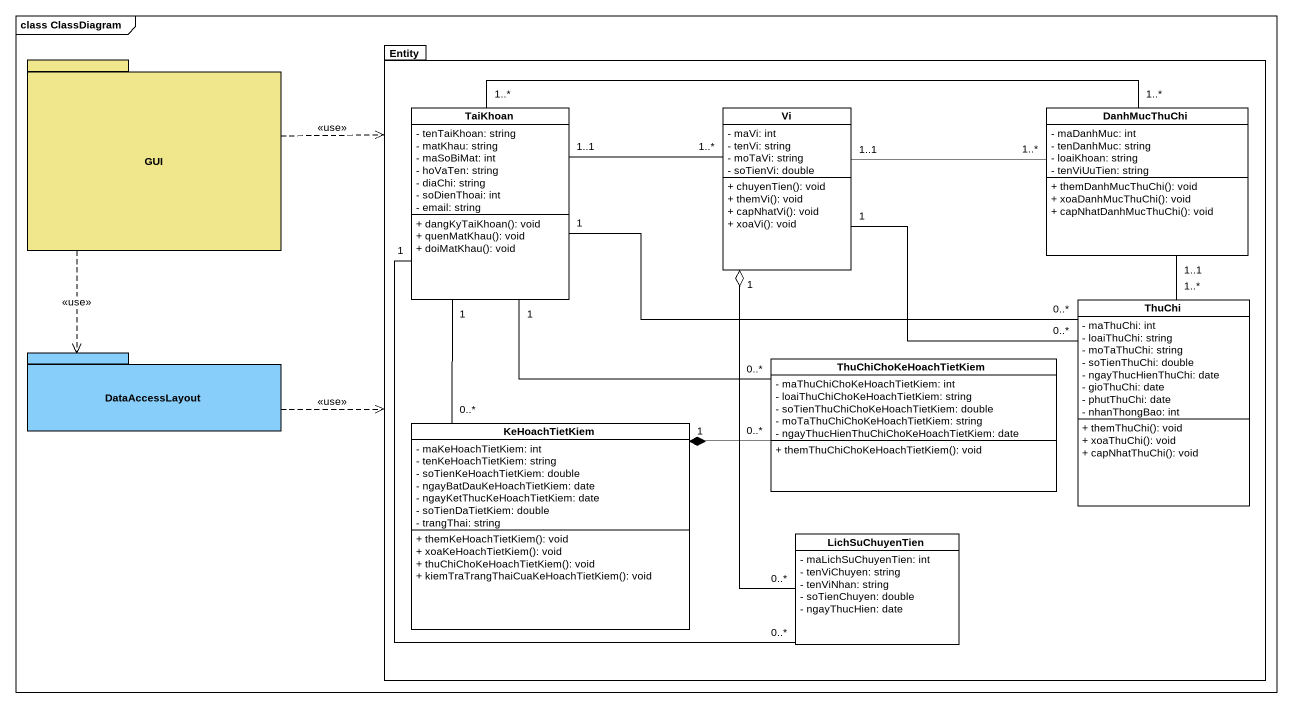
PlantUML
@startuml
mainframe class ClassDiagram
hide circle
hide empty members
skinparam classAttributeIconSize 0
package GUI #F0E68C {
}
package "Entity" as Entity_ {
  class TaiKhoan #FFFFFF {
    - tenTaiKhoan: string
    - matKhau: string
    - maSoBiMat: int
    - hoVaTen: string
    - diaChi: string
    - soDienThoai: int
    - email: string
    + dangKyTaiKhoan(): void
    + quenMatKhau(): void
    + doiMatKhau(): void
  }
  class Vi #FFFFFF {
    - maVi: int
    - tenVi: string
    - moTaVi: string
    - soTienVi: double
    + chuyenTien(): void
    + themVi(): void
    + capNhatVi(): void
    + xoaVi(): void
  }
  class DanhMucThuChi #FFFFFF {
    - maDanhMuc: int
    - tenDanhMuc: string
    - loaiKhoan: string
    - tenViUuTien: string
    + themDanhMucThuChi(): void
    + xoaDanhMucThuChi(): void
    + capNhatDanhMucThuChi(): void
  }
  class ThuChi #FFFFFF {
    - maThuChi: int
    - loaiThuChi: string
    - moTaThuChi: string
    - soTienThuChi: double
    - ngayThucHienThuChi: date
    - gioThuChi: date
    - phutThuChi: date
    - nhanThongBao: int
    + themThuChi(): void
    + xoaThuChi(): void
    + capNhatThuChi(): void
  }
  class ThuChiChoKeHoachTietKiem #FFFFFF {
    - maThuChiChoKeHoachTietKiem: int
    - loaiThuChiChoKeHoachTietKiem: string
    - soTienThuChiChoKeHoachTietKiem: double
    - moTaThuChiChoKeHoachTietKiem: string
    - ngayThucHienThuChiChoKeHoachTietKiem: date
    + themThuChiChoKeHoachTietKiem(): void
  }
  class KeHoachTietKiem #FFFFFF {
    - maKeHoachTietKiem: int
    - tenKeHoachTietKiem: string
    - soTienKeHoachTietKiem: double
    - ngayBatDauKeHoachTietKiem: date
    - ngayKetThucKeHoachTietKiem: date
    - soTienDaTietKiem: double
    - trangThai: string
    + themKeHoachTietKiem(): void
    + xoaKeHoachTietKiem(): void
    + thuChiChoKeHoachTietKiem(): void
    + kiemTraTrangThaiCuaKeHoachTietKiem(): void
  }
  class LichSuChuyenTien #FFFFFF {
    - maLichSuChuyenTien: int
    - tenViChuyen: string
    - tenViNhan: string
    - soTienChuyen: double
    - ngayThucHien: date
  }
}
package DataAccessLayout #87CEFA {
}
GUI .right.> Entity_ : <<use>>
GUI ..> DataAccessLayout : <<use>>
TaiKhoan "1..1" -right- "1..*" Vi
TaiKhoan "1..*" -right- "1..*" DanhMucThuChi
TaiKhoan "1" -right- "0..*" ThuChi
TaiKhoan "1" -- "0..*" KeHoachTietKiem
Vi "1..1" -right- "1..*" DanhMucThuChi
Vi "1" -right- "0..*" ThuChi
DanhMucThuChi "1..1" -- "1..*" ThuChi
DataAccessLayout .right.> Entity_ : <<use>>
ThuChiChoKeHoachTietKiem "0..*" -left- "1" TaiKhoan
ThuChiChoKeHoachTietKiem "0..*" -left-* "1" KeHoachTietKiem
LichSuChuyenTien "0..*" -up- "1" TaiKhoan
LichSuChuyenTien "0..*" -up-o "1" Vi
@enduml
